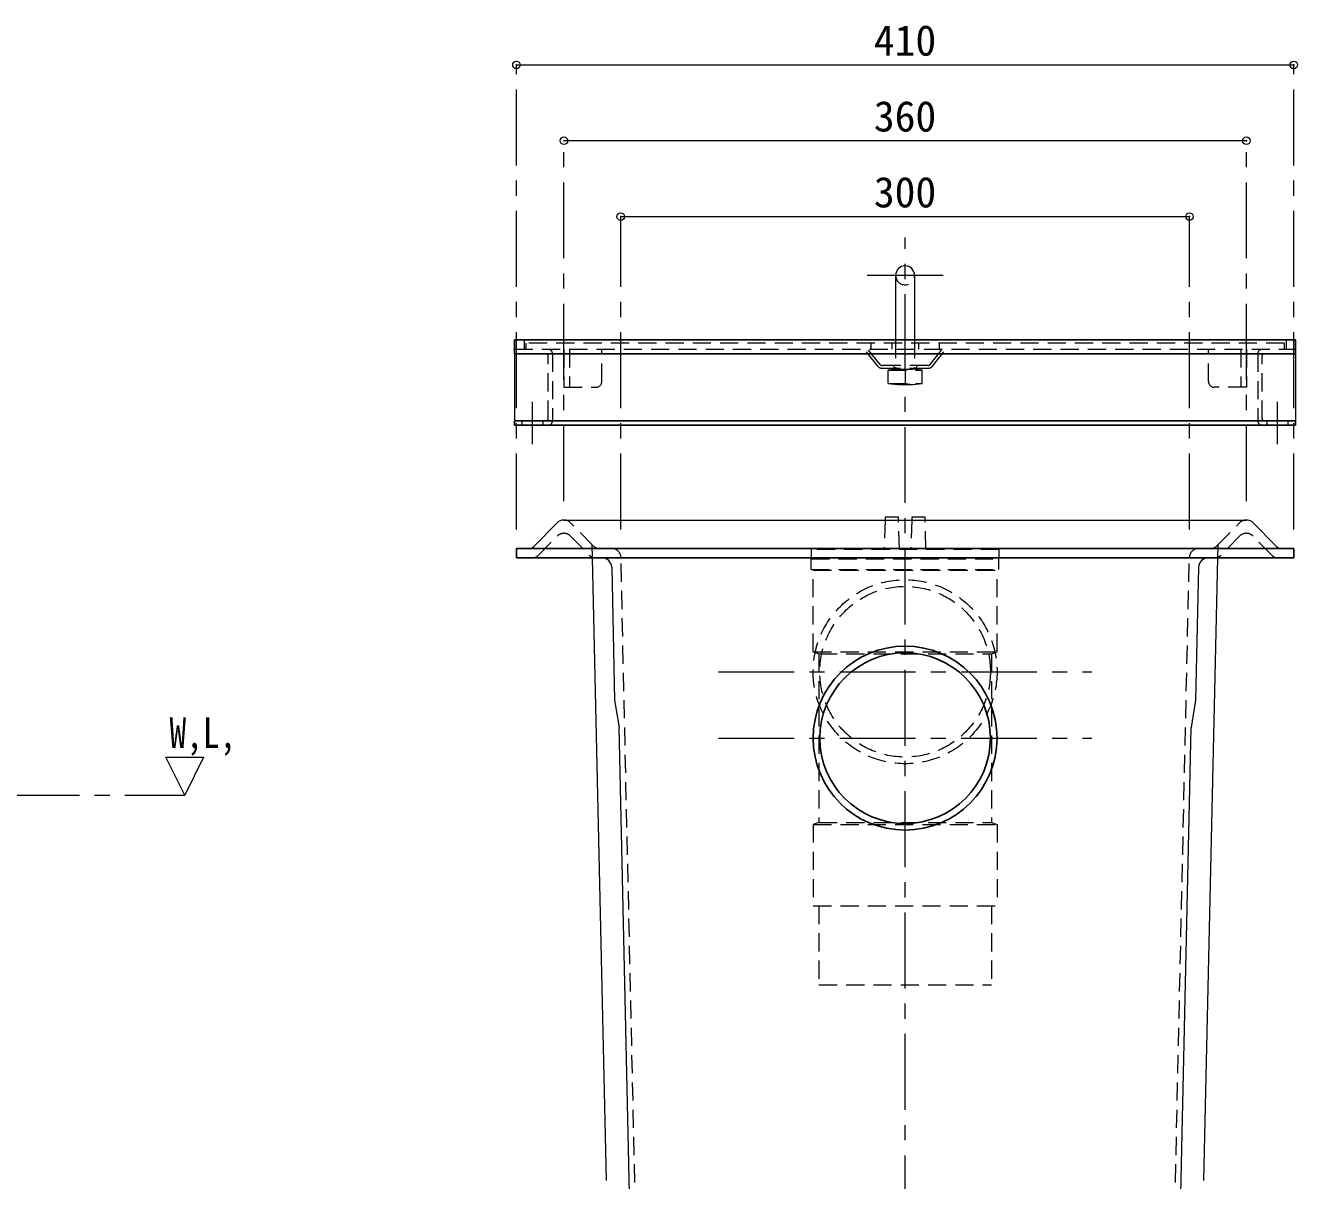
# Model space of a CAD drawing. Units: millimetres at full size, sheet at 1:8; some dimension numbers follow another scale. Extents: x -1680 to 1560, y -1128 to 1120.
# Drawn here: x -74 to 597, y -688 to -79 of the extents above; entities that cross this region are included whole.
import ezdxf
from ezdxf.enums import TextEntityAlignment as Align

# ---------------------------------------------------------------- set-up
doc = ezdxf.new("R2010")
doc.units = ezdxf.units.MM
doc.header["$LTSCALE"] = 8
doc.header["$PDMODE"] = 32
doc.header["$PDSIZE"] = 4
doc.linetypes.add('CHAIN1', pattern=[8, 5, -1, 1, -1])
doc.linetypes.add('DASHED1', pattern=[1.8, 1.2, -0.6])
doc.layers.add('0-0_ﾚｲﾔ1', color=4, linetype='Continuous', lineweight=9)
doc.styles.add('ＭＳ ゴシック', font='')
doc.styles.get('ＭＳ ゴシック').set_extended_font_data('MS Gothic')

msp = doc.modelspace()

# ---------------------------------------------------------------- linework, layer by layer
at = {"layer": '0-0_ﾚｲﾔ1', "linetype": 'CHAIN1'}
for p, q in [((184.723, -344.279), (184.723, -99.279)), ((594.723, -344.279), (594.723, -99.279)), ((209.723, -329.279), (209.723, -139.279)), ((569.723, -329.279), (569.723, -139.279)), ((239.723, -344.279), (239.723, -179.279)), ((539.723, -344.279), (539.723, -179.279)), ((389.723, -260.279), (389.723, -190.279)), ((409.723, -210.279), (369.723, -210.279)), ((389.723, -842.279), (389.723, -267.279)), ((193.223, -299.279), (193.223, -276.979)), ((586.223, -299.279), (586.223, -276.979)), ((291.223, -419.279), (488.223, -419.279)), ((291.223, -454.279), (488.223, -454.279)), ((-405.777, -484.279), (9.723, -484.279))]:
    msp.add_line(p, q, dxfattribs=at)
at = {"layer": '0-0_ﾚｲﾔ1'}
for p, q in [((184.723, -99.279), (594.723, -99.279)), ((569.723, -139.279), (209.723, -139.279)), ((239.723, -179.279), (539.723, -179.279)), ((384.723, -210.279), (384.723, -244.279)), ((394.723, -210.279), (394.723, -244.279)), ((379.223, -337.779), (379.179, -339.279)), ((386.223, -337.779), (379.223, -337.779)), ((386.267, -339.279), (386.223, -337.779)), ((393.223, -337.779), (393.179, -339.279)), ((400.223, -337.779), (393.223, -337.779)), ((400.267, -339.279), (400.223, -337.779)), ((232.125, -687.55), (224.83, -359.279)), ((547.321, -687.55), (554.615, -359.279))]:
    msp.add_line(p, q, dxfattribs=at)
at = {"layer": '0-0_ﾚｲﾔ1', "color": 5, "lineweight": 25}
for p, q in [((183.723, -244.279), (183.723, -251.579)), ((183.723, -251.579), (595.723, -251.579)), ((183.723, -286.979), (595.723, -286.979)), ((183.723, -286.979), (183.723, -289.279)), ((595.723, -286.979), (595.723, -289.279)), ((183.723, -289.279), (595.723, -289.279)), ((184.723, -354.279), (594.723, -354.279)), ((184.723, -354.279), (184.723, -359.279)), ((594.723, -354.279), (594.723, -359.279)), ((594.723, -359.279), (184.723, -359.279))]:
    msp.add_line(p, q, dxfattribs=at)
at = {"layer": '0-0_ﾚｲﾔ1', "color": 7, "linetype": 'DASHED1', "lineweight": 18}
for p, q in [((188.723, -244.279), (188.723, -249.279)), ((590.723, -244.279), (590.723, -249.279)), ((183.723, -249.279), (595.723, -249.279))]:
    msp.add_line(p, q, dxfattribs=at)
at = {"layer": '0-0_ﾚｲﾔ1', "linetype": 'DASHED1'}
for p, q in [((189.723, -246.079), (189.723, -249.279)), ((589.723, -246.079), (189.723, -246.079)), ((371.723, -246.079), (371.723, -249.279)), ((382.723, -246.079), (382.723, -249.279)), ((384.723, -244.279), (384.723, -259.879)), ((394.723, -244.279), (394.723, -259.879)), ((396.723, -246.079), (396.723, -249.279)), ((407.723, -246.079), (407.723, -249.279)), ((589.723, -246.079), (589.723, -249.279)), ((201.423, -285.829), (201.423, -252.729)), ((203.723, -251.579), (203.723, -286.979)), ((212.723, -249.279), (212.723, -269.279)), ((229.723, -266.279), (229.723, -249.279)), ((375.322, -258.153), (368.223, -249.279)), ((376.493, -257.216), (370.144, -249.279)), ((402.952, -257.216), (409.302, -249.279)), ((404.124, -258.153), (411.223, -249.279)), ((549.723, -266.279), (549.723, -249.279)), ((566.723, -249.279), (566.723, -269.279)), ((569.723, -249.279), (569.723, -269.279)), ((575.723, -251.579), (575.723, -286.979)), ((578.023, -285.829), (578.023, -252.729)), ((401.781, -257.779), (377.665, -257.779)), ((377.665, -259.279), (401.781, -259.279)), ((385.723, -259.779), (380.723, -260.279)), ((380.723, -260.279), (398.723, -260.279)), ((380.723, -267.279), (380.723, -260.279)), ((383.723, -257.779), (383.723, -259.279)), ((385.723, -259.779), (393.723, -259.779)), ((389.723, -260.279), (385.723, -259.779)), ((393.723, -259.779), (389.723, -260.279)), ((389.723, -260.279), (389.723, -267.279)), ((398.723, -260.279), (393.723, -259.779)), ((395.723, -257.779), (395.723, -259.279)), ((398.723, -267.279), (398.723, -260.279)), ((380.723, -267.279), (385.723, -267.779)), ((380.723, -267.279), (398.723, -267.279)), ((385.723, -267.779), (389.723, -267.279)), ((385.723, -267.779), (393.723, -267.779)), ((389.723, -267.279), (393.723, -267.779)), ((393.723, -267.779), (398.723, -267.279)), ((569.723, -269.279), (552.723, -269.279)), ((187.723, -289.279), (187.723, -286.979)), ((198.723, -289.279), (198.723, -286.979)), ((580.723, -289.279), (580.723, -286.979)), ((591.723, -289.279), (591.723, -286.979)), ((225.041, -352.777), (213.296, -340.781)), ((379.179, -339.279), (378.723, -354.779)), ((386.723, -354.779), (386.267, -339.279)), ((393.179, -339.279), (392.723, -354.779)), ((400.723, -354.779), (400.267, -339.279)), ((554.405, -352.777), (566.15, -340.781)), ((196.363, -357.777), (206.15, -347.781)), ((213.296, -347.781), (223.082, -357.777)), ((566.15, -347.781), (556.363, -357.777)), ((583.082, -357.777), (573.296, -347.781)), ((224.83, -359.279), (224.677, -352.406)), ((439.223, -354.779), (439.223, -359.279)), ((554.615, -359.279), (554.768, -352.406)), ((249.071, -774.946), (239.831, -359.168)), ((340.223, -359.779), (439.223, -359.779)), ((340.223, -365.279), (340.223, -359.779)), ((530.375, -774.946), (539.614, -359.168)), ((438.223, -408.779), (438.223, -365.779)), ((341.223, -408.779), (438.223, -408.779)), ((344.223, -409.779), (341.223, -408.779)), ((435.223, -409.779), (435.223, -498.779)), ((344.223, -498.779), (341.223, -499.779)), ((341.223, -499.779), (438.223, -499.779)), ((341.223, -499.779), (341.223, -542.779)), ((435.223, -498.779), (438.223, -499.779)), ((438.223, -499.779), (438.223, -542.779)), ((341.223, -542.779), (438.223, -542.779)), ((435.223, -542.779), (435.223, -584.279))]:
    msp.add_line(p, q, dxfattribs=at)
at = {"layer": '0-0_ﾚｲﾔ1', "color": 7, "lineweight": 18}
for p, q in [((183.723, -251.579), (183.723, -286.979)), ((595.723, -251.579), (595.723, -286.979)), ((194.405, -352.777), (206.15, -340.781)), ((209.723, -339.279), (569.723, -339.279)), ((585.041, -352.777), (573.296, -340.781)), ((234.941, -364.168), (236.499, -434.279)), ((236.499, -434.279), (238.82, -448.703)), ((246.137, -777.946), (238.82, -448.703)), ((533.309, -777.946), (540.625, -448.703)), ((19.723, -464.279), (9.723, -484.279))]:
    msp.add_line(p, q, dxfattribs=at)
at = {"layer": '0-0_ﾚｲﾔ1', "color": 5, "lineweight": 25}
msp.add_lwpolyline([(183.723, -244.279), (595.723, -244.279), (595.723, -251.579)], dxfattribs=at)
at = {"layer": '0-0_ﾚｲﾔ1', "linetype": 'DASHED1'}
for points in [[(209.723, -249.279), (209.723, -269.279), (226.723, -269.279)], [(439.223, -354.779), (340.223, -354.779), (340.223, -359.279)], [(340.223, -365.279), (439.223, -365.279), (439.223, -359.779)], [(341.223, -408.779), (341.223, -365.779), (438.223, -365.779)], [(344.223, -409.779), (435.223, -409.779), (438.223, -408.779)], [(344.223, -409.779), (344.223, -498.779), (435.223, -498.779)], [(344.223, -542.779), (344.223, -584.279), (435.223, -584.279)]]:
    msp.add_lwpolyline(points, dxfattribs=at)
at = {"layer": '0-0_ﾚｲﾔ1', "color": 7, "lineweight": 18}
for points in [[(544.504, -364.168), (542.946, -434.279), (540.625, -448.703)], [(9.723, -484.279), (-0.277, -464.279), (19.723, -464.279)]]:
    msp.add_lwpolyline(points, dxfattribs=at)
at = {"layer": '0-0_ﾚｲﾔ1', "linetype": 'DASHED1'}
for radius in [48.5, 45]:
    msp.add_circle((389.723, -419.279), radius, dxfattribs=at)
at = {"layer": '0-0_ﾚｲﾔ1', "color": 5, "lineweight": 25}
for radius in [48.5, 45]:
    msp.add_circle((389.723, -454.279), radius, dxfattribs=at)
at = {"layer": '0-0_ﾚｲﾔ1'}
msp.add_arc((389.723, -210.279), 5, 0, 180, dxfattribs=at)
at = {"layer": '0-0_ﾚｲﾔ1', "linetype": 'DASHED1'}
for centre, radius, start, end in [((389.723, -210.279), 5, 180, 0), ((200.273, -252.729), 1.15, 0, 90), ((201.423, -251.579), 2.3, 0, 90), ((578.023, -251.579), 2.3, 90, 180), ((579.173, -252.729), 1.15, 90, 180), ((377.665, -256.279), 3, 218.65981, 270), ((377.665, -256.279), 1.5, 218.65981, 270), ((401.781, -256.279), 1.5, 270, 321.34019), ((401.781, -256.279), 3, 270, 321.34019), ((226.723, -266.279), 3, 270, 0), ((552.723, -266.279), 3, 180, 270), ((200.273, -285.829), 1.15, 270, 0), ((201.423, -286.979), 2.3, 270, 0), ((578.023, -286.979), 2.3, 180, 270), ((579.173, -285.829), 1.15, 180, 270), ((209.723, -344.279), 5, 44.3947, 90), ((569.723, -344.279), 5, 90, 135.6053), ((209.723, -351.279), 5, 44.3947, 135.6053), ((569.723, -351.279), 5, 44.3947, 135.6053), ((228.613, -349.279), 5, 224.3947, 270), ((234.833, -359.279), 5, 1.27303, 90), ((544.613, -359.279), 5, 90, 178.72697), ((550.832, -349.279), 5, 270, 315.6053), ((192.79, -354.279), 5, 270, 315.6053), ((226.655, -354.279), 5, 224.3947, 270), ((552.79, -354.279), 5, 270, 315.6053), ((586.655, -354.279), 5, 224.3947, 270)]:
    msp.add_arc(centre, radius, start, end, dxfattribs=at)
at = {"layer": '0-0_ﾚｲﾔ1', "color": 7, "lineweight": 18}
for centre, start, end in [((209.723, -344.279), 90, 135.6053), ((569.723, -344.279), 44.3947, 90), ((190.832, -349.279), 270, 315.6053), ((588.613, -349.279), 224.3947, 270), ((229.943, -364.279), 1.27303, 90), ((549.503, -364.279), 90, 178.72697)]:
    msp.add_arc(centre, 5, start, end, dxfattribs=at)
at = {"layer": '0-0_ﾚｲﾔ1', "color": 1}
for p in [(184.723, -99.279), (594.723, -99.279), (209.723, -139.279), (569.723, -139.279), (239.723, -179.279), (539.723, -179.279)]:
    msp.add_point(p, dxfattribs=at)

# ---------------------------------------------------------------- texts
at = {"layer": '0-0_ﾚｲﾔ1', "color": 7, "style": 'ＭＳ ゴシック'}
for s, p in [('410', (373.223, -99.279)), ('360', (373.223, -139.279)), ('300', (373.223, -179.279))]:
    msp.add_text(s, height=16.13, dxfattribs=at).set_placement(p, align=Align.BOTTOM_LEFT)
at = {"layer": '0-0_ﾚｲﾔ1', "color": 7, "style": 'ＭＳ ゴシック', "width": 0.8}
msp.add_text('W,L,', height=16.13, dxfattribs=at).set_placement((1.723, -464.279), align=Align.BOTTOM_LEFT)

doc.saveas('drawing.dxf')
